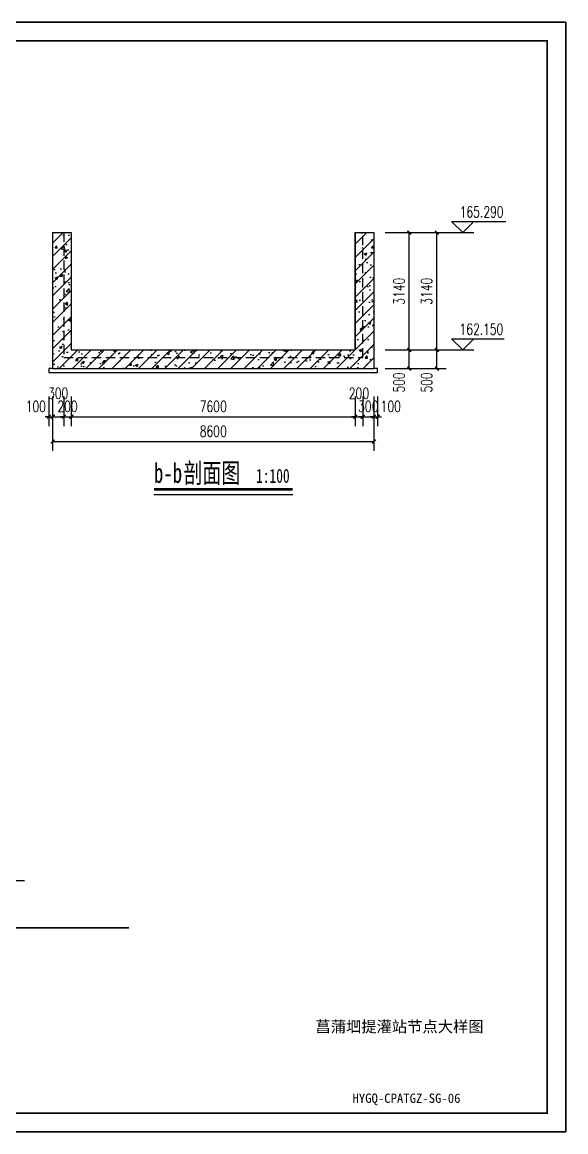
# Model space of a CAD drawing. Header units: millimetres. Extents: x -725 to 2274960, y -506 to 2980382.
# Drawn here: x 2144731 to 2159283, y 2656332 to 2686032 of the extents above; entities that cross this region are included whole.
import ezdxf

# ---------------------------------------------------------------- set-up
doc = ezdxf.new("R2010")
doc.units = ezdxf.units.MM
doc.header["$LTSCALE"] = 1000
doc.linetypes.add('DASHED2', pattern=[0.375, 0.25, -0.125])
for name, color, linetype in [('DIM_ELEV', 3, 'Continuous'), ('DIM_SYMB', 3, 'Continuous'), ('PUB_DIM', 3, 'Continuous'), ('PUB_TITLE', 4, 'Continuous'), ('YHJ_剖面_梁板', 4, 'Continuous'), ('图框', 7, 'Continuous'), ('轮廓线', 2, 'Continuous')]:
    doc.layers.add(name, color=color, linetype=linetype)
doc.styles.add('_TCH_DIM', font='SIMPLEX', dxfattribs={"bigfont": 'GBCBIG'})
doc.styles.add('_TCH_DIM_T3', font='SIMPLEX', dxfattribs={"width": 0.705882, "bigfont": 'GBCBIG'})
doc.styles.add('biaotilan', font='', dxfattribs={"width": 0.7})
doc.styles.get('biaotilan').set_extended_font_data('SimSun')
doc.dimstyles.new('_TCH_ARCH&&100', dxfattribs={"dimtxt": 297.5, "dimasz": 100, "dimexe": 250, "dimexo": 300, "dimgap": 126.25, "dimtad": 1, "dimdec": 0, "dimzin": 0, "dimdsep": 46, "dimtxsty": '_TCH_DIM_T3', "dimblk": 'ARCHTICK', "dimcen": 0.09, "dimclrt": 7, "dimazin": 2, "dimtfac": 1, "dimtdec": 0, "dimtix": 1, "dimtmove": 2, "dimatfit": 3, "dimfxl": 75, "dimtolj": 1, "dimtzin": 0, "dimarcsym": 0})
doc.dimstyles.new('_TCH_ARCH_M_M&&100', dxfattribs={"dimtxt": 297.5, "dimasz": 100, "dimexe": 250, "dimexo": 300, "dimgap": 126.25, "dimtad": 1, "dimdec": 0, "dimzin": 0, "dimdsep": 46, "dimtxsty": '_TCH_DIM_T3', "dimblk": 'ARCHTICK', "dimcen": 0.09, "dimclrt": 7, "dimazin": 2, "dimtfac": 1, "dimtdec": 0, "dimtix": 1, "dimtmove": 2, "dimatfit": 3, "dimfxl": 75, "dimtolj": 1, "dimtzin": 0, "dimarcsym": 0})

# ---------------------------------------------------------------- blocks, each defined once
blk = doc.blocks.new('HAYJZ A3')
blk.add_lwpolyline([(4975, -403417), (46975, -403417), (46975, -433117), (4975, -433117), (4975, -403417)])
at = {"const_width": 50}
blk.add_lwpolyline([(7475, -403917), (46475, -403917), (46475, -432617), (7475, -432617), (7475, -403917)], dxfattribs=at)
at = {"layer": 'PUB_TITLE'}
blk.add_lwpolyline([(4975, -433117), (46975, -433117), (46975, -403417), (4975, -403417)], close=True, dxfattribs=at)
blk = doc.blocks.new('_ArchTick')
at = {"color": 0, "linetype": 'ByBlock', "const_width": 0.4}
blk.add_lwpolyline([(-0.5, -0.5), (0.5, 0.5)], dxfattribs=at)
blk = doc.blocks.new('*D316')
at = {"layer": 'Defpoints', "color": 0, "transparency": 16777216}
for p in [(2154146, 2676311), (2154246, 2676311), (2154246, 2675473)]:
    blk.add_point(p, dxfattribs=at)
at = {"layer": 'PUB_DIM', "color": 0, "lineweight": -2, "transparency": 16777216}
for p, q in [((2154146, 2676011), (2154146, 2675223)), ((2154246, 2676011), (2154246, 2675223)), ((2154146, 2675473), (2154046, 2675473)), ((2154146, 2675473), (2154246, 2675473)), ((2154246, 2675473), (2154346, 2675473))]:
    blk.add_line(p, q, dxfattribs=at)
at = {"layer": 'PUB_DIM', "color": 0, "lineweight": -2, "transparency": 16777216, "xscale": 100, "yscale": 100, "zscale": 100}
blk.add_blockref('_ArchTick', (2154146, 2675473), dxfattribs=at)
at = {"layer": 'PUB_DIM', "color": 0, "lineweight": -2, "transparency": 16777216, "xscale": 100, "yscale": 100, "zscale": 100, "rotation": 180}
blk.add_blockref('_ArchTick', (2154246, 2675473), dxfattribs=at)
at = {"layer": 'PUB_DIM', "color": 7, "transparency": 16777216, "insert": (2154596, 2675748), "char_height": 297.5, "attachment_point": 5, "style": '_TCH_DIM_T3'}
blk.add_mtext('\\A1;100', dxfattribs=at)
blk = doc.blocks.new('*D317')
at = {"layer": 'Defpoints', "color": 0, "transparency": 16777216}
for p in [(2153846, 2676311), (2154146, 2676311), (2154146, 2675473)]:
    blk.add_point(p, dxfattribs=at)
at = {"layer": 'PUB_DIM', "color": 0, "lineweight": -2, "transparency": 16777216}
for p, q in [((2153846, 2676011), (2153846, 2675223)), ((2154146, 2676011), (2154146, 2675223)), ((2153846, 2675473), (2153746, 2675473)), ((2153846, 2675473), (2154146, 2675473)), ((2154146, 2675473), (2154246, 2675473))]:
    blk.add_line(p, q, dxfattribs=at)
at = {"layer": 'PUB_DIM', "color": 0, "lineweight": -2, "transparency": 16777216, "xscale": 100, "yscale": 100, "zscale": 100}
blk.add_blockref('_ArchTick', (2153846, 2675473), dxfattribs=at)
at = {"layer": 'PUB_DIM', "color": 0, "lineweight": -2, "transparency": 16777216, "xscale": 100, "yscale": 100, "zscale": 100, "rotation": 180}
blk.add_blockref('_ArchTick', (2154146, 2675473), dxfattribs=at)
at = {"layer": 'PUB_DIM', "color": 7, "transparency": 16777216, "insert": (2153996, 2675748), "char_height": 297.5, "attachment_point": 5, "style": '_TCH_DIM_T3'}
blk.add_mtext('\\A1;300', dxfattribs=at)
blk = doc.blocks.new('*D318')
at = {"layer": 'Defpoints', "color": 0, "transparency": 16777216}
for p in [(2153646, 2676311), (2153846, 2676311), (2153846, 2675473)]:
    blk.add_point(p, dxfattribs=at)
at = {"layer": 'PUB_DIM', "color": 0, "lineweight": -2, "transparency": 16777216}
for p, q in [((2153646, 2676011), (2153646, 2675223)), ((2153846, 2676011), (2153846, 2675223)), ((2153646, 2675473), (2153546, 2675473)), ((2153646, 2675473), (2153846, 2675473)), ((2153846, 2675473), (2153946, 2675473))]:
    blk.add_line(p, q, dxfattribs=at)
at = {"layer": 'PUB_DIM', "color": 0, "lineweight": -2, "transparency": 16777216, "xscale": 100, "yscale": 100, "zscale": 100}
blk.add_blockref('_ArchTick', (2153646, 2675473), dxfattribs=at)
at = {"layer": 'PUB_DIM', "color": 0, "lineweight": -2, "transparency": 16777216, "xscale": 100, "yscale": 100, "zscale": 100, "rotation": 180}
blk.add_blockref('_ArchTick', (2153846, 2675473), dxfattribs=at)
at = {"layer": 'PUB_DIM', "color": 7, "transparency": 16777216, "insert": (2153746, 2676098), "char_height": 297.5, "attachment_point": 5, "style": '_TCH_DIM_T3'}
blk.add_mtext('\\A1;200', dxfattribs=at)
blk = doc.blocks.new('*D319')
at = {"layer": 'Defpoints', "color": 0, "transparency": 16777216}
for p in [(2146046, 2676311), (2153646, 2676311), (2153646, 2675473)]:
    blk.add_point(p, dxfattribs=at)
at = {"layer": 'PUB_DIM', "color": 0, "lineweight": -2, "transparency": 16777216}
for p, q in [((2146046, 2676011), (2146046, 2675223)), ((2153646, 2676011), (2153646, 2675223)), ((2146046, 2675473), (2153646, 2675473))]:
    blk.add_line(p, q, dxfattribs=at)
at = {"layer": 'PUB_DIM', "color": 0, "lineweight": -2, "transparency": 16777216, "xscale": 100, "yscale": 100, "zscale": 100, "rotation": 180}
blk.add_blockref('_ArchTick', (2146046, 2675473), dxfattribs=at)
at = {"layer": 'PUB_DIM', "color": 0, "lineweight": -2, "transparency": 16777216, "xscale": 100, "yscale": 100, "zscale": 100}
blk.add_blockref('_ArchTick', (2153646, 2675473), dxfattribs=at)
at = {"layer": 'PUB_DIM', "color": 7, "transparency": 16777216, "insert": (2149846, 2675748), "char_height": 297.5, "attachment_point": 5, "style": '_TCH_DIM_T3'}
blk.add_mtext('\\A1;7600', dxfattribs=at)
blk = doc.blocks.new('*D320')
at = {"layer": 'Defpoints', "color": 0, "transparency": 16777216}
for p in [(2145846, 2676311), (2146046, 2676311), (2146046, 2675473)]:
    blk.add_point(p, dxfattribs=at)
at = {"layer": 'PUB_DIM', "color": 0, "lineweight": -2, "transparency": 16777216}
for p, q in [((2145846, 2676011), (2145846, 2675223)), ((2146046, 2676011), (2146046, 2675223)), ((2145846, 2675473), (2145746, 2675473)), ((2145846, 2675473), (2146046, 2675473)), ((2146046, 2675473), (2146146, 2675473))]:
    blk.add_line(p, q, dxfattribs=at)
at = {"layer": 'PUB_DIM', "color": 0, "lineweight": -2, "transparency": 16777216, "xscale": 100, "yscale": 100, "zscale": 100}
blk.add_blockref('_ArchTick', (2145846, 2675473), dxfattribs=at)
at = {"layer": 'PUB_DIM', "color": 0, "lineweight": -2, "transparency": 16777216, "xscale": 100, "yscale": 100, "zscale": 100, "rotation": 180}
blk.add_blockref('_ArchTick', (2146046, 2675473), dxfattribs=at)
at = {"layer": 'PUB_DIM', "color": 7, "transparency": 16777216, "insert": (2145946, 2675748), "char_height": 297.5, "attachment_point": 5, "style": '_TCH_DIM_T3'}
blk.add_mtext('\\A1;200', dxfattribs=at)
blk = doc.blocks.new('*D321')
at = {"layer": 'Defpoints', "color": 0, "transparency": 16777216}
for p in [(2145546, 2676311), (2145846, 2676311), (2145846, 2675473)]:
    blk.add_point(p, dxfattribs=at)
at = {"layer": 'PUB_DIM', "color": 0, "lineweight": -2, "transparency": 16777216}
for p, q in [((2145546, 2676011), (2145546, 2675223)), ((2145846, 2676011), (2145846, 2675223)), ((2145546, 2675473), (2145846, 2675473))]:
    blk.add_line(p, q, dxfattribs=at)
at = {"layer": 'PUB_DIM', "color": 0, "lineweight": -2, "transparency": 16777216, "xscale": 100, "yscale": 100, "zscale": 100, "rotation": 180}
blk.add_blockref('_ArchTick', (2145546, 2675473), dxfattribs=at)
at = {"layer": 'PUB_DIM', "color": 0, "lineweight": -2, "transparency": 16777216, "xscale": 100, "yscale": 100, "zscale": 100}
blk.add_blockref('_ArchTick', (2145846, 2675473), dxfattribs=at)
at = {"layer": 'PUB_DIM', "color": 7, "transparency": 16777216, "insert": (2145696, 2676098), "char_height": 297.5, "attachment_point": 5, "style": '_TCH_DIM_T3'}
blk.add_mtext('\\A1;300', dxfattribs=at)
blk = doc.blocks.new('*D322')
at = {"layer": 'Defpoints', "color": 0, "transparency": 16777216}
for p in [(2145446, 2676311), (2145546, 2676311), (2145546, 2675473)]:
    blk.add_point(p, dxfattribs=at)
at = {"layer": 'PUB_DIM', "color": 0, "lineweight": -2, "transparency": 16777216}
for p, q in [((2145446, 2676011), (2145446, 2675223)), ((2145546, 2676011), (2145546, 2675223)), ((2145446, 2675473), (2145346, 2675473)), ((2145446, 2675473), (2145546, 2675473)), ((2145546, 2675473), (2145646, 2675473))]:
    blk.add_line(p, q, dxfattribs=at)
at = {"layer": 'PUB_DIM', "color": 0, "lineweight": -2, "transparency": 16777216, "xscale": 100, "yscale": 100, "zscale": 100}
blk.add_blockref('_ArchTick', (2145446, 2675473), dxfattribs=at)
at = {"layer": 'PUB_DIM', "color": 0, "lineweight": -2, "transparency": 16777216, "xscale": 100, "yscale": 100, "zscale": 100, "rotation": 180}
blk.add_blockref('_ArchTick', (2145546, 2675473), dxfattribs=at)
at = {"layer": 'PUB_DIM', "color": 7, "transparency": 16777216, "insert": (2145096, 2675748), "char_height": 297.5, "attachment_point": 5, "style": '_TCH_DIM_T3'}
blk.add_mtext('\\A1;100', dxfattribs=at)
blk = doc.blocks.new('*D323')
at = {"layer": 'Defpoints', "color": 0, "transparency": 16777216}
for p in [(2154894, 2677260), (2155832, 2677260), (2154894, 2676760)]:
    blk.add_point(p, dxfattribs=at)
at = {"layer": 'PUB_DIM', "color": 0, "lineweight": -2, "transparency": 16777216}
for p, q in [((2155194, 2677260), (2156082, 2677260)), ((2155832, 2676760), (2155832, 2677260)), ((2155194, 2676760), (2156082, 2676760))]:
    blk.add_line(p, q, dxfattribs=at)
at = {"layer": 'PUB_DIM', "color": 0, "lineweight": -2, "transparency": 16777216, "xscale": 100, "yscale": 100, "zscale": 100}
for p, rotation in [((2155832, 2677260), 90), ((2155832, 2676760), 270)]:
    blk.add_blockref('_ArchTick', p, dxfattribs=dict(at, rotation=rotation))
at = {"layer": 'PUB_DIM', "color": 7, "transparency": 16777216, "insert": (2155557, 2676390), "char_height": 297.5, "attachment_point": 5, "rotation": 90, "style": '_TCH_DIM_T3'}
blk.add_mtext('\\A1;500', dxfattribs=at)
blk = doc.blocks.new('*D324')
at = {"layer": 'Defpoints', "color": 0, "transparency": 16777216}
for p in [(2154894, 2680400), (2155832, 2680400), (2154894, 2677260)]:
    blk.add_point(p, dxfattribs=at)
at = {"layer": 'PUB_DIM', "color": 0, "lineweight": -2, "transparency": 16777216}
for p, q in [((2155194, 2680400), (2156082, 2680400)), ((2155832, 2677260), (2155832, 2680400)), ((2155194, 2677260), (2156082, 2677260))]:
    blk.add_line(p, q, dxfattribs=at)
at = {"layer": 'PUB_DIM', "color": 0, "lineweight": -2, "transparency": 16777216, "xscale": 100, "yscale": 100, "zscale": 100}
for p, rotation in [((2155832, 2680400), 90), ((2155832, 2677260), 270)]:
    blk.add_blockref('_ArchTick', p, dxfattribs=dict(at, rotation=rotation))
at = {"layer": 'PUB_DIM', "color": 7, "transparency": 16777216, "insert": (2155557, 2678830), "char_height": 297.5, "attachment_point": 5, "rotation": 90, "style": '_TCH_DIM_T3'}
blk.add_mtext('\\A1;3140', dxfattribs=at)
blk = doc.blocks.new('*D337')
at = {"layer": 'Defpoints', "color": 0, "transparency": 16777216}
for p in [(2154146, 2677260), (2155093, 2677260), (2154146, 2676760)]:
    blk.add_point(p, dxfattribs=at)
at = {"layer": 'PUB_DIM', "color": 0, "lineweight": -2, "transparency": 16777216}
for p, q in [((2154446, 2677260), (2155343, 2677260)), ((2155093, 2676760), (2155093, 2677260)), ((2154446, 2676760), (2155343, 2676760))]:
    blk.add_line(p, q, dxfattribs=at)
at = {"layer": 'PUB_DIM', "color": 0, "lineweight": -2, "transparency": 16777216, "xscale": 100, "yscale": 100, "zscale": 100}
for p, rotation in [((2155093, 2677260), 90), ((2155093, 2676760), 270)]:
    blk.add_blockref('_ArchTick', p, dxfattribs=dict(at, rotation=rotation))
at = {"layer": 'PUB_DIM', "color": 7, "transparency": 16777216, "insert": (2154818, 2676390), "char_height": 297.5, "attachment_point": 5, "rotation": 90, "style": '_TCH_DIM_T3'}
blk.add_mtext('\\A1;500', dxfattribs=at)
blk = doc.blocks.new('*D338')
at = {"layer": 'Defpoints', "color": 0, "transparency": 16777216}
for p in [(2154146, 2680400), (2155093, 2680400), (2154146, 2677260)]:
    blk.add_point(p, dxfattribs=at)
at = {"layer": 'PUB_DIM', "color": 0, "lineweight": -2, "transparency": 16777216}
for p, q in [((2154446, 2680400), (2155343, 2680400)), ((2155093, 2677260), (2155093, 2680400)), ((2154446, 2677260), (2155343, 2677260))]:
    blk.add_line(p, q, dxfattribs=at)
at = {"layer": 'PUB_DIM', "color": 0, "lineweight": -2, "transparency": 16777216, "xscale": 100, "yscale": 100, "zscale": 100}
for p, rotation in [((2155093, 2680400), 90), ((2155093, 2677260), 270)]:
    blk.add_blockref('_ArchTick', p, dxfattribs=dict(at, rotation=rotation))
at = {"layer": 'PUB_DIM', "color": 7, "transparency": 16777216, "insert": (2154818, 2678830), "char_height": 297.5, "attachment_point": 5, "rotation": 90, "style": '_TCH_DIM_T3'}
blk.add_mtext('\\A1;3140', dxfattribs=at)
blk = doc.blocks.new('*D457')
at = {"layer": 'Defpoints', "color": 0, "transparency": 16777216}
for p in [(2145546, 2676011), (2154146, 2676011), (2154146, 2674807)]:
    blk.add_point(p, dxfattribs=at)
at = {"layer": 'PUB_DIM', "color": 0, "lineweight": -2, "transparency": 16777216}
for p, q in [((2145546, 2675711), (2145546, 2674557)), ((2154146, 2675711), (2154146, 2674557)), ((2145546, 2674807), (2154146, 2674807))]:
    blk.add_line(p, q, dxfattribs=at)
at = {"layer": 'PUB_DIM', "color": 0, "lineweight": -2, "transparency": 16777216, "xscale": 100, "yscale": 100, "zscale": 100, "rotation": 180}
blk.add_blockref('_ArchTick', (2145546, 2674807), dxfattribs=at)
at = {"layer": 'PUB_DIM', "color": 0, "lineweight": -2, "transparency": 16777216, "xscale": 100, "yscale": 100, "zscale": 100}
blk.add_blockref('_ArchTick', (2154146, 2674807), dxfattribs=at)
at = {"layer": 'PUB_DIM', "color": 7, "transparency": 16777216, "insert": (2149846, 2675082), "char_height": 297.5, "attachment_point": 5, "style": '_TCH_DIM_T3'}
blk.add_mtext('\\A1;8600', dxfattribs=at)

msp = doc.modelspace()

# ---------------------------------------------------------------- hatches: boundary and pattern name
at = {"layer": 'YHJ_剖面_梁板'}
h = msp.add_hatch(dxfattribs=at)
h.set_pattern_fill('钢筋混凝土', color=8, scale=100)
h.set_pattern_definition([(45, (0, 0), (-176.776695, 176.776695), []), (50, (0, 0), (717.26018, -62.75213), [75, -825]), (355, (0, 0), (-138.75133, 752.19213), [60, -660]), (100.4514, (59.8, -5.2), (578.50938, 689.43954), [63.74019, -701.14211]), (46.1842, (0, 200), (1067.24105, -165.51901), [112.5, -1237.5]), (96.6356, (88.9, 186.2), (934.6627, 974.11787), [95.6103, -1051.713]), (351.1842, (0, 200), (934.66195, 974.1186), [90, -990]), (21, (100, 150), (596.90705, -402.61889), [75, -825]), (326, (100, 150), (243.31533, 725.15005), [60, -660]), (71.4514, (149.74, 116.45), (840.22263, 322.5305), [63.74019, -701.14211]), (37.5, (0, 0), (12.159855, 332.893854), [0, -652, 0, -670, 0, -662.5]), (7.5, (0, 0), (263.069537, 394.411712), [0, -382, 0, -637, 0, -252.5]), (327.5, (-223, 0), (533.822436, -22.554872), [0, -250, 0, -780, 0, -1035]), (317.5, (-323, 0), (583.18617, 100.10498), [0, -325, 0, -518, 0, -735])])
h.paths.add_polyline_path([(2145845.5241, 2680400.2237), (2145545.5241, 2680400.2237), (2145545.5241, 2676760.2237), (2154145.5241, 2676760.2237), (2154145.5241, 2680400.2237), (2153845.5241, 2680400.2237), (2153845.5241, 2677060.2237), (2145845.5241, 2677060.2237)])
h.paths.add_polyline_path([(2146045.5241, 2680400.2237), (2145845.5241, 2680400.2237), (2145845.5241, 2677060.2237), (2153845.5241, 2677060.2237), (2153845.5241, 2680400.2237), (2153645.5241, 2680400.2237), (2153645.5241, 2677260.2237), (2146045.5241, 2677260.2237)], flags=17)

# ---------------------------------------------------------------- linework, layer by layer
msp.add_lwpolyline([(2129775.9329, 2661794.0844), (2147581.4388, 2661794.0844), (2113700.5816, 2661794.0844)])
at = {"layer": 'DIM_ELEV'}
for p, q in [((2156525.1016, 2680400.2237), (2156225.1016, 2680700.2237)), ((2156225.1016, 2680700.2237), (2157675.1016, 2680700.2237)), ((2156525.1016, 2680400.2237), (2156825.1016, 2680700.2237)), ((2155551.5154, 2680400.2237), (2156825.1016, 2680400.2237)), ((2156525.1016, 2677260.2237), (2156225.1016, 2677560.2237)), ((2156225.1016, 2677560.2237), (2157629.1016, 2677560.2237)), ((2156525.1016, 2677260.2237), (2156825.1016, 2677560.2237)), ((2155551.5154, 2677260.2237), (2156825.1016, 2677260.2237))]:
    msp.add_line(p, q, dxfattribs=at)
at = {"layer": 'DIM_SYMB', "const_width": 70}
msp.add_lwpolyline([(2148258.15, 2673532.364), (2151974.8167, 2673532.364)], dxfattribs=at)
at = {"layer": 'DIM_SYMB'}
msp.add_lwpolyline([(2148258.15, 2673392.364), (2151974.8167, 2673392.364)], dxfattribs=at)
at = {"layer": 'PUB_DIM'}
msp.add_line((2143214.195, 2663059.8712), (2144790.695, 2663059.8712), dxfattribs=at)
at = {"layer": 'YHJ_剖面_梁板'}
for p, q in [((2145545.5241, 2680400.2237), (2145545.5241, 2676760.2237)), ((2146045.5241, 2680400.2237), (2146045.5241, 2677260.2237))]:
    msp.add_line(p, q, dxfattribs=at)
at = {"layer": 'YHJ_剖面_梁板', "flags": 128}
msp.add_lwpolyline([(2145545.5241, 2680400.2237), (2145545.5241, 2676760.2237)], dxfattribs=at)
at = {"layer": 'YHJ_剖面_梁板', "linetype": 'DASHED2'}
msp.add_lwpolyline([(2145845.5241, 2680400.2237), (2145845.5241, 2677060.2237), (2153845.5241, 2677060.2237), (2153845.5241, 2680400.2237)], dxfattribs=at)
at = {"layer": 'YHJ_剖面_梁板'}
msp.add_lwpolyline([(2146045.5241, 2680400.2237), (2146045.5241, 2677260.2237), (2153645.5241, 2677260.2237), (2153645.5241, 2680400.2237)], dxfattribs=at)
at = {"layer": '轮廓线', "color": 4}
for p, q in [((2153645.5241, 2680400.2237), (2153645.5241, 2677260.2237)), ((2154145.5241, 2680400.2237), (2154145.5241, 2676760.2237)), ((2146045.5241, 2677260.2237), (2153645.5241, 2677260.2237)), ((2145545.5241, 2676760.2237), (2154145.5241, 2676760.2237))]:
    msp.add_line(p, q, dxfattribs=at)
for points in [[(2145545.5241, 2680400.2237), (2146045.5241, 2680400.2237)], [(2153645.5241, 2680400.2237), (2154145.5241, 2680400.2237)]]:
    msp.add_lwpolyline(points, dxfattribs=at)
at = {"layer": '轮廓线', "color": 4, "flags": 128}
for points in [[(2154145.5241, 2680400.2237), (2154145.5241, 2676760.2237)], [(2145545.5241, 2676760.2237), (2145445.5241, 2676760.2237), (2145445.5241, 2676660.2237), (2154145.5241, 2676660.2237), (2154245.5241, 2676660.2237), (2154245.5241, 2676760.2237), (2154145.5241, 2676760.2237)]]:
    msp.add_lwpolyline(points, dxfattribs=at)

# ---------------------------------------------------------------- block references
msp.add_blockref('HAYJZ A3', (2112308.4813, 3089449.0067))

# ---------------------------------------------------------------- texts
at = {"layer": 'DIM_ELEV', "color": 7, "style": '_TCH_DIM', "width": 0.705882}
for s, p in [('165.290', (2156445.1016, 2680805.2237)), ('162.150', (2156439.1016, 2677665.2237))]:
    msp.add_text(s, height=297.5, dxfattribs=at).set_placement(p)
at = {"layer": 'DIM_SYMB', "color": 7, "style": 'biaotilan', "width": 0.7}
for s, height, p in [('b-b', 528.69198, (2148258.15, 2673701.5198)), ('剖面图', 528.69198, (2149052.0741, 2673701.5198)), ('1:100', 377.63713, (2150991.6943, 2673701.5198))]:
    msp.add_text(s, height=height, dxfattribs=at).set_placement(p)
at = {"layer": '图框', "style": 'biaotilan'}
for s, height, p in [('菖蒲垇提灌站节点大样图', 300, (2152580.409, 2658998.1177)), ('HYGQ-CPATGZ-SG-06', 250, (2153572.4077, 2657106.1704))]:
    msp.add_text(s, height=height, dxfattribs=at).set_placement(p)

# ---------------------------------------------------------------- dimensions: what is measured, and where the dimension line sits
at = {"layer": 'PUB_DIM'}
for p1, p2, distance, dimstyle, picture, middle in [((2154145.5241, 2677260.2237), (2154145.5241, 2680400.2237), -947.0525, '_TCH_ARCH&&100', '*D338', (2154817.5766, 2678830.2237)), ((2154894.0503, 2677260.2237), (2154894.0503, 2680400.2237), -938.2668, '_TCH_ARCH&&100', '*D324', (2155557.3171, 2678830.2237)), ((2145845.5241, 2676310.9847), (2146045.5241, 2676310.9847), -837.6621, '_TCH_ARCH&&100', '*D320', (2145945.5241, 2675748.3226)), ((2146045.5241, 2676310.9847), (2153645.5241, 2676310.9847), -837.6621, '_TCH_ARCH&&100', '*D319', (2149845.5241, 2675748.3226)), ((2153845.5241, 2676310.9847), (2154145.5241, 2676310.9847), -837.6621, '_TCH_ARCH&&100', '*D317', (2153995.5241, 2675748.3226)), ((2145545.5241, 2676010.9847), (2154145.5241, 2676010.9847), -1204.0348, '_TCH_ARCH_M_M&&100', '*D457', (2149845.5241, 2675081.9499))]:
    dim = msp.add_aligned_dim(p1=p1, p2=p2, distance=distance, dimstyle=dimstyle, dxfattribs=at)
    dim.commit()
    dim.dimension.update_dxf_attribs({"geometry": picture, "text_midpoint": middle})
for base, p1, p2, angle, picture, middle in [((2155092.5766, 2677260.2237), (2154145.5241, 2676760.2237), (2154145.5241, 2677260.2237), 90, '*D337', (2154817.5766, 2676390.2237)), ((2155832.3171, 2677260.2237), (2154894.0503, 2676760.2237), (2154894.0503, 2677260.2237), 90, '*D323', (2155557.3171, 2676390.2237)), ((2145545.5241, 2675473.3226), (2145445.5241, 2676310.9847), (2145545.5241, 2676310.9847), 0, '*D322', (2145095.5241, 2675748.3226)), ((2145845.5241, 2675473.3226), (2145545.5241, 2676310.9847), (2145845.5241, 2676310.9847), 0, '*D321', (2145695.5241, 2676098.3226)), ((2153845.5241, 2675473.3226), (2153645.5241, 2676310.9847), (2153845.5241, 2676310.9847), 0, '*D318', (2153745.5241, 2676098.3226)), ((2154245.5241, 2675473.3226), (2154145.5241, 2676310.9847), (2154245.5241, 2676310.9847), 0, '*D316', (2154595.5241, 2675748.3226))]:
    dim = msp.add_linear_dim(base=base, p1=p1, p2=p2, angle=angle, dimstyle='_TCH_ARCH&&100', dxfattribs=at)
    dim.commit()
    dim.dimension.update_dxf_attribs({"geometry": picture, "text_midpoint": middle, "dimtype": 161})

doc.saveas('drawing.dxf')
